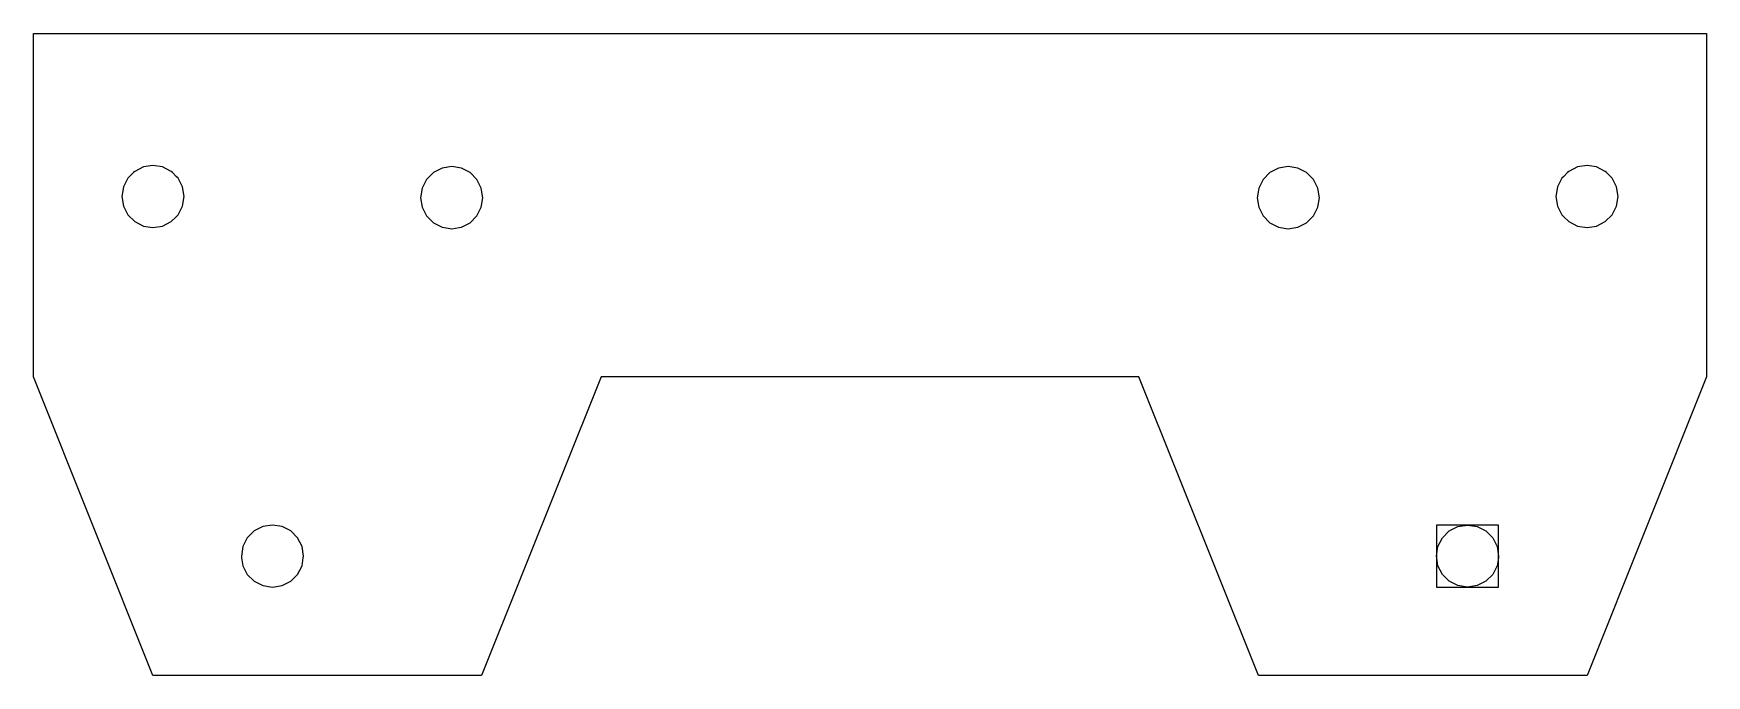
# Model space of a CAD drawing. Extents: x -89 to 89, y 0 to 69.
import ezdxf

# ---------------------------------------------------------------- set-up
doc = ezdxf.new("R2010")
doc.units = 0

msp = doc.modelspace()

# ---------------------------------------------------------------- linework, layer by layer
at = {"layer": 'Layer 1'}
for p, q in [((-88.9, 32.162), (-88.9, 68.674)), ((-88.9, 68.674), (-79.505, 68.674)), ((-79.505, 68.674), (-76.2, 68.674)), ((-76.2, 68.674), (-72.896, 68.674)), ((-72.896, 68.674), (-47.755, 68.674)), ((-47.755, 68.674), (-41.275, 68.674)), ((-41.275, 68.674), (-41.146, 68.674)), ((-41.146, 68.674), (-28.575, 68.674)), ((-28.575, 68.674), (28.575, 68.674)), ((28.575, 68.674), (41.146, 68.674)), ((41.146, 68.674), (41.275, 68.674)), ((41.275, 68.674), (47.755, 68.674)), ((47.755, 68.674), (72.896, 68.674)), ((72.896, 68.674), (76.2, 68.674)), ((76.2, 68.674), (79.505, 68.674)), ((79.505, 68.674), (88.9, 68.674)), ((88.9, 68.674), (88.9, 48.034)), ((-78.276, 53.878), (-78.873, 53.281)), ((-78.142, 54.012), (-78.276, 53.878)), ((-77.221, 54.482), (-78.142, 54.012)), ((-76.2, 54.643), (-77.221, 54.482)), ((-75.179, 54.482), (-76.2, 54.643)), ((-74.258, 54.012), (-75.179, 54.482)), ((-74.124, 53.878), (-74.258, 54.012)), ((-73.728, 53.482), (-74.124, 53.878)), ((-73.527, 53.281), (-73.728, 53.482)), ((-46.399, 53.878), (-47.123, 53.154)), ((-46.392, 53.885), (-46.399, 53.878)), ((-45.471, 54.355), (-46.392, 53.885)), ((-44.45, 54.516), (-45.471, 54.355)), ((-43.429, 54.355), (-44.45, 54.516)), ((-42.508, 53.885), (-43.429, 54.355)), ((-42.501, 53.878), (-42.508, 53.885)), ((-41.777, 53.154), (-42.501, 53.878)), ((42.501, 53.878), (41.777, 53.154)), ((42.508, 53.885), (42.501, 53.878)), ((43.429, 54.355), (42.508, 53.885)), ((44.45, 54.516), (43.429, 54.355)), ((45.471, 54.355), (44.45, 54.516)), ((46.392, 53.885), (45.471, 54.355)), ((46.399, 53.878), (46.392, 53.885)), ((47.123, 53.154), (46.399, 53.878)), ((73.728, 53.482), (73.527, 53.281)), ((74.124, 53.878), (73.728, 53.482)), ((74.258, 54.012), (74.124, 53.878)), ((75.179, 54.482), (74.258, 54.012)), ((76.2, 54.643), (75.179, 54.482)), ((77.221, 54.482), (76.2, 54.643)), ((78.142, 54.012), (77.221, 54.482)), ((78.276, 53.878), (78.142, 54.012)), ((78.873, 53.281), (78.276, 53.878)), ((-79.343, 52.36), (-79.505, 51.339)), ((-78.873, 53.281), (-79.343, 52.36)), ((-73.057, 52.36), (-73.527, 53.281)), ((-72.896, 51.339), (-73.057, 52.36)), ((-47.593, 52.233), (-47.755, 51.212)), ((-47.123, 53.154), (-47.593, 52.233)), ((-41.307, 52.233), (-41.777, 53.154)), ((-41.275, 52.0301), (-41.307, 52.233)), ((-41.146, 51.212), (-41.275, 52.0301)), ((41.275, 52.0301), (41.146, 51.212)), ((41.307, 52.233), (41.275, 52.0301)), ((41.777, 53.154), (41.307, 52.233)), ((47.593, 52.233), (47.123, 53.154)), ((47.755, 51.212), (47.593, 52.233)), ((73.057, 52.36), (72.896, 51.339)), ((73.527, 53.281), (73.057, 52.36)), ((79.343, 52.36), (78.873, 53.281)), ((79.505, 51.339), (79.343, 52.36)), ((-79.505, 51.339), (-79.343, 50.318)), ((-79.343, 50.318), (-78.873, 49.397)), ((-73.527, 49.397), (-73.057, 50.318)), ((-73.057, 50.318), (-72.896, 51.339)), ((-47.755, 51.212), (-47.593, 50.191)), ((-47.593, 50.191), (-47.123, 49.27)), ((-41.777, 49.27), (-41.307, 50.191)), ((-41.307, 50.191), (-41.275, 50.3939)), ((-41.275, 50.3939), (-41.146, 51.212)), ((41.146, 51.212), (41.275, 50.3939)), ((41.275, 50.3939), (41.307, 50.191)), ((41.307, 50.191), (41.777, 49.27)), ((47.123, 49.27), (47.593, 50.191)), ((47.593, 50.191), (47.755, 51.212)), ((72.896, 51.339), (73.057, 50.318)), ((73.057, 50.318), (73.527, 49.397)), ((78.873, 49.397), (79.343, 50.318)), ((79.343, 50.318), (79.505, 51.339)), ((-78.873, 49.397), (-78.142, 48.666)), ((-78.142, 48.666), (-77.221, 48.196)), ((-77.221, 48.196), (-76.2, 48.034)), ((-76.2, 48.034), (-75.179, 48.196)), ((-75.179, 48.196), (-74.258, 48.666)), ((-74.258, 48.666), (-73.728, 49.196)), ((-73.728, 49.196), (-73.527, 49.397)), ((-47.123, 49.27), (-46.392, 48.539)), ((-46.392, 48.539), (-45.471, 48.069)), ((-45.471, 48.069), (-45.2504, 48.034)), ((-45.2504, 48.034), (-45.056, 48.0032)), ((-44.45, 47.907), (-43.6496, 48.034)), ((-43.6496, 48.034), (-43.429, 48.069)), ((-43.429, 48.069), (-42.508, 48.539)), ((-42.508, 48.539), (-41.777, 49.27)), ((41.777, 49.27), (42.508, 48.539)), ((42.508, 48.539), (43.429, 48.069)), ((43.429, 48.069), (44.45, 47.907)), ((45.056, 48.0032), (45.471, 48.069)), ((45.471, 48.069), (46.392, 48.539)), ((46.392, 48.539), (47.123, 49.27)), ((73.527, 49.397), (73.728, 49.196)), ((73.728, 49.196), (74.258, 48.666)), ((74.258, 48.666), (75.179, 48.196)), ((75.179, 48.196), (76.2, 48.034)), ((76.2, 48.034), (77.221, 48.196)), ((77.221, 48.196), (78.142, 48.666)), ((78.142, 48.666), (78.873, 49.397)), ((88.9, 48.034), (88.9, 32.162)), ((-45.056, 48.0032), (-44.45, 47.907)), ((44.45, 47.907), (45.056, 48.0032)), ((-76.2, 0.412), (-88.9, 32.162)), ((-28.575, 32.162), (-41.275, 0.412)), ((28.575, 32.162), (-28.575, 32.162)), ((41.275, 0.412), (28.575, 32.162)), ((88.9, 32.162), (76.2, 0.412)), ((-64.521, 16.255), (-65.442, 15.785)), ((-63.5, 16.416), (-64.521, 16.255)), ((-62.479, 16.255), (-63.5, 16.416)), ((-61.558, 15.785), (-62.479, 16.255)), ((63.5, 16.416), (60.196, 16.416)), ((60.196, 16.416), (60.196, 13.112)), ((61.558, 15.785), (62.479, 16.255)), ((62.479, 16.255), (63.5, 16.416)), ((63.5, 16.416), (64.521, 16.255)), ((66.805, 16.416), (63.5, 16.416)), ((64.521, 16.255), (65.442, 15.785)), ((66.805, 13.112), (66.805, 16.416)), ((-66.173, 15.054), (-66.643, 14.133)), ((-65.442, 15.785), (-66.173, 15.054)), ((-60.827, 15.054), (-61.558, 15.785)), ((-60.357, 14.133), (-60.827, 15.054)), ((60.357, 14.133), (60.827, 15.054)), ((60.827, 15.054), (61.558, 15.785)), ((65.442, 15.785), (66.173, 15.054)), ((66.173, 15.054), (66.643, 14.133)), ((-66.643, 14.133), (-66.805, 13.112)), ((-66.805, 13.112), (-66.7742, 12.918)), ((-66.7742, 12.918), (-66.643, 12.091)), ((-60.196, 13.112), (-60.357, 14.133)), ((-60.357, 12.091), (-60.2266, 12.918)), ((-60.2266, 12.918), (-60.196, 13.112)), ((60.196, 13.112), (60.357, 14.133)), ((60.2266, 12.918), (60.196, 13.112)), ((60.196, 13.112), (60.196, 9.807)), ((60.357, 12.091), (60.2266, 12.918)), ((66.643, 14.133), (66.805, 13.112)), ((66.7742, 12.918), (66.643, 12.091)), ((66.805, 13.112), (66.7742, 12.918)), ((66.805, 12.918), (66.805, 13.112)), ((66.805, 9.807), (66.805, 12.918)), ((-66.643, 12.091), (-66.173, 11.17)), ((-66.173, 11.17), (-65.442, 10.439)), ((-61.558, 10.439), (-60.827, 11.17)), ((-60.827, 11.17), (-60.357, 12.091)), ((60.827, 11.17), (60.357, 12.091)), ((61.558, 10.439), (60.827, 11.17)), ((66.173, 11.17), (65.442, 10.439)), ((66.643, 12.091), (66.173, 11.17)), ((-65.442, 10.439), (-64.521, 9.969)), ((-64.521, 9.969), (-63.5, 9.807)), ((-63.5, 9.807), (-62.479, 9.969)), ((-62.479, 9.969), (-61.558, 10.439)), ((60.196, 9.807), (63.5, 9.807)), ((60.196, 9.807), (60.196, 9.807)), ((62.479, 9.969), (61.558, 10.439)), ((63.5, 9.807), (62.479, 9.969)), ((64.521, 9.969), (63.5, 9.807)), ((63.5, 9.807), (66.805, 9.807)), ((65.442, 10.439), (64.521, 9.969)), ((-66.805, 0.412), (-76.2, 0.412)), ((-41.275, 0.412), (-66.805, 0.412)), ((60.196, 0.412), (41.275, 0.412)), ((76.2, 0.412), (60.196, 0.412))]:
    msp.add_line(p, q, dxfattribs=at)

doc.saveas('drawing.dxf')
